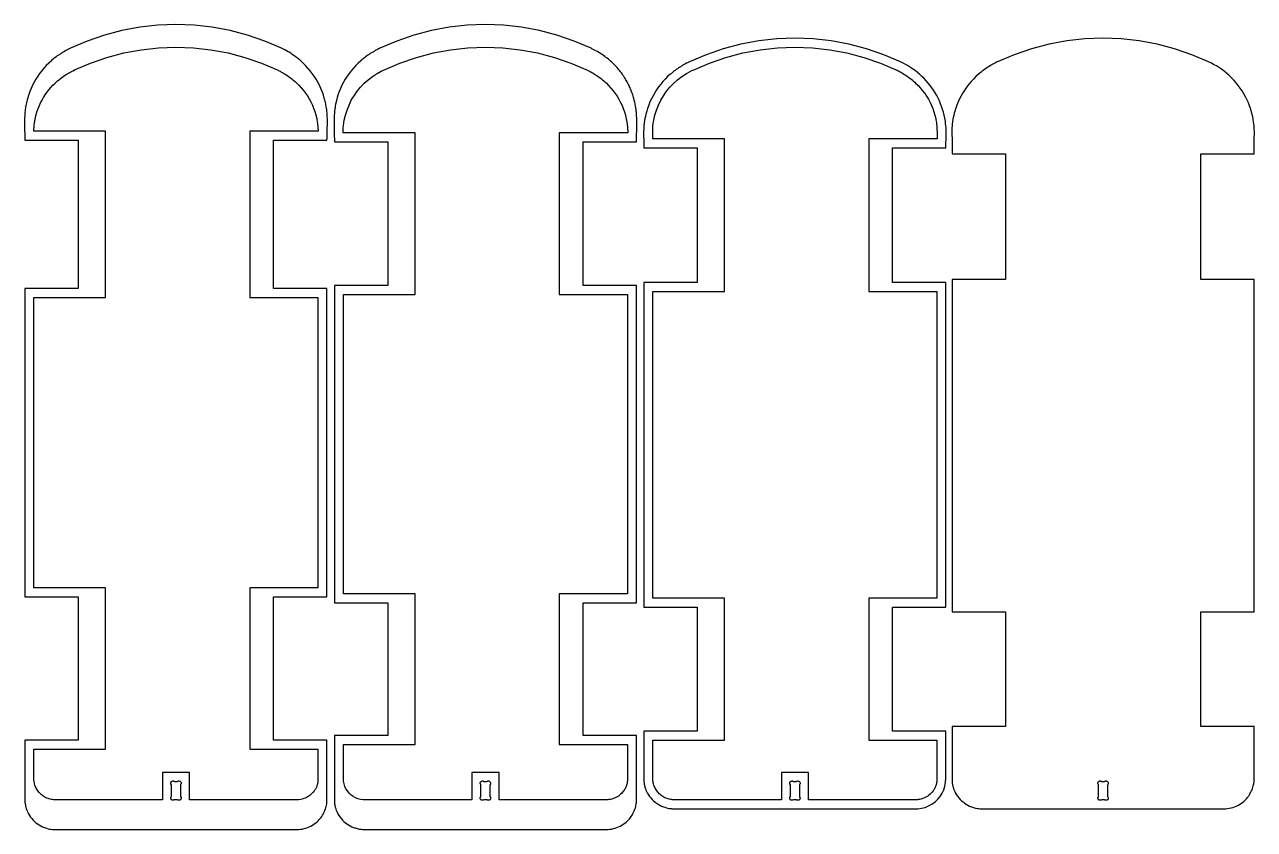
# Model space of a CAD drawing. Extents: x 141.1 to 183.9, y -70.4 to -35.8.
# Drawn here: x 141.06 to 158.03, y -58.36 to -47.25 of the extents above; entities that cross this region are included whole.
import ezdxf

# ---------------------------------------------------------------- set-up
doc = ezdxf.new("R2010")
doc.units = 0
doc.layers.add('SECTIONCUTEDGES', color=18, linetype='CONTINUOUS')

msp = doc.modelspace()

# ---------------------------------------------------------------- linework, layer by layer
at = {"layer": 'SECTIONCUTEDGES'}
for points in [[(141.36, -58.343), (141.381, -58.349), (141.399, -58.353), (141.418, -58.356), (141.437, -58.358), (141.447, -58.359), (144.839, -58.359), (144.861, -58.357), (144.886, -58.353), (144.911, -58.348), (144.935, -58.341), (144.959, -58.333), (144.982, -58.324), (145.004, -58.313), (145.026, -58.301), (145.047, -58.287), (145.067, -58.273), (145.087, -58.257), (145.105, -58.24), (145.122, -58.222), (145.134, -58.207), (145.146, -58.193), (145.157, -58.178), (145.167, -58.162), (145.176, -58.146), (145.185, -58.129), (145.193, -58.113), (145.2, -58.095), (145.207, -58.078), (145.212, -58.06), (145.217, -58.042), (145.221, -58.024), (145.225, -58.004), (145.227, -57.994), (145.227, -57.987), (145.228, -57.983), (145.228, -57.125), (144.491, -57.125), (144.491, -55.145), (145.228, -55.145), (145.228, -50.888), (144.491, -50.888), (144.491, -48.842), (145.228, -48.842), (145.229, -48.818), (145.23, -48.77), (145.231, -48.722), (145.232, -48.674), (145.233, -48.626), (145.233, -48.578), (145.233, -48.544), (145.232, -48.524), (145.232, -48.504), (145.23, -48.485), (145.229, -48.465), (145.227, -48.446), (145.224, -48.419), (145.222, -48.403), (145.219, -48.387), (145.217, -48.371), (145.214, -48.354), (145.211, -48.338), (145.207, -48.322), (145.203, -48.306), (145.2, -48.29), (145.195, -48.274), (145.191, -48.258), (145.186, -48.242), (145.18, -48.223), (145.178, -48.215), (145.162, -48.171), (145.144, -48.126), (145.124, -48.083), (145.102, -48.041), (145.078, -47.999), (145.053, -47.959), (145.025, -47.92), (144.996, -47.882), (144.966, -47.846), (144.933, -47.811), (144.9, -47.777), (144.861, -47.742), (144.85, -47.733), (144.833, -47.719), (144.807, -47.698), (144.784, -47.681), (144.772, -47.673), (144.749, -47.657), (144.727, -47.642), (144.704, -47.628), (144.693, -47.622), (144.67, -47.608), (144.647, -47.596), (144.61, -47.577), (144.601, -47.573), (144.369, -47.473), (144.132, -47.392), (143.89, -47.328), (143.644, -47.282), (143.395, -47.254), (143.144, -47.245), (142.894, -47.254), (142.645, -47.282), (142.398, -47.328), (142.156, -47.392), (141.919, -47.473), (141.689, -47.572), (141.661, -47.586), (141.646, -47.593), (141.624, -47.605), (141.607, -47.615), (141.59, -47.625), (141.573, -47.635), (141.556, -47.646), (141.54, -47.657), (141.523, -47.668), (141.507, -47.679), (141.491, -47.691), (141.475, -47.703), (141.46, -47.715), (141.429, -47.74), (141.425, -47.744), (141.389, -47.777), (141.355, -47.811), (141.323, -47.846), (141.292, -47.882), (141.263, -47.92), (141.236, -47.959), (141.21, -47.999), (141.186, -48.041), (141.164, -48.083), (141.144, -48.126), (141.126, -48.171), (141.108, -48.223), (141.105, -48.234), (141.098, -48.256), (141.09, -48.286), (141.086, -48.303), (141.081, -48.324), (141.077, -48.343), (141.073, -48.361), (141.07, -48.38), (141.067, -48.398), (141.065, -48.417), (141.062, -48.436), (141.06, -48.454), (141.059, -48.473), (141.058, -48.492), (141.057, -48.511), (141.056, -48.53), (141.056, -48.548), (141.056, -48.614), (141.056, -48.679), (141.058, -48.779), (141.061, -48.842), (141.797, -48.842), (141.797, -50.888), (141.061, -50.888), (141.061, -55.145), (141.797, -55.145), (141.797, -57.125), (141.061, -57.125), (141.061, -57.985), (141.062, -57.993), (141.063, -58.004), (141.066, -58.021), (141.068, -58.031), (141.07, -58.042), (141.072, -58.052), (141.075, -58.062), (141.078, -58.072), (141.082, -58.082), (141.085, -58.092), (141.089, -58.102), (141.094, -58.112), (141.098, -58.121), (141.106, -58.138), (141.108, -58.142), (141.123, -58.166), (141.138, -58.188), (141.155, -58.209), (141.173, -58.229), (141.192, -58.248), (141.212, -58.266), (141.233, -58.282), (141.256, -58.297), (141.279, -58.31), (141.303, -58.322), (141.33, -58.333)], [(145.644, -58.347), (145.66, -58.351), (145.67, -58.353), (145.688, -58.356), (145.698, -58.357), (145.719, -58.359), (149.109, -58.359), (149.132, -58.357), (149.156, -58.353), (149.181, -58.348), (149.205, -58.341), (149.229, -58.333), (149.252, -58.324), (149.275, -58.313), (149.296, -58.301), (149.317, -58.287), (149.338, -58.273), (149.357, -58.257), (149.375, -58.24), (149.393, -58.222), (149.405, -58.207), (149.416, -58.193), (149.427, -58.178), (149.437, -58.162), (149.447, -58.146), (149.455, -58.129), (149.463, -58.113), (149.471, -58.095), (149.477, -58.078), (149.483, -58.06), (149.488, -58.042), (149.492, -58.024), (149.495, -58.007), (149.497, -57.992), (149.498, -57.986), (149.498, -57.983), (149.498, -57.063), (148.761, -57.063), (148.761, -55.228), (149.498, -55.228), (149.498, -50.846), (148.761, -50.846), (148.761, -48.866), (149.498, -48.866), (149.498, -48.817), (149.5, -48.768), (149.502, -48.709), (149.504, -48.66), (149.504, -48.641), (149.504, -48.598), (149.503, -48.581), (149.502, -48.531), (149.501, -48.506), (149.499, -48.482), (149.497, -48.457), (149.496, -48.445), (149.493, -48.42), (149.489, -48.396), (149.486, -48.374), (149.48, -48.345), (149.474, -48.316), (149.467, -48.287), (149.462, -48.268), (149.458, -48.251), (149.453, -48.234), (149.448, -48.217), (149.442, -48.201), (149.436, -48.184), (149.43, -48.168), (149.424, -48.151), (149.417, -48.135), (149.41, -48.119), (149.403, -48.103), (149.396, -48.087), (149.388, -48.071), (149.38, -48.054), (149.371, -48.038), (149.362, -48.022), (149.353, -48.006), (149.343, -47.99), (149.333, -47.974), (149.323, -47.958), (149.312, -47.943), (149.302, -47.927), (149.291, -47.912), (149.28, -47.897), (149.268, -47.883), (149.256, -47.868), (149.244, -47.854), (149.232, -47.84), (149.22, -47.826), (149.207, -47.813), (149.194, -47.799), (149.181, -47.786), (149.167, -47.774), (149.154, -47.761), (149.14, -47.749), (149.126, -47.736), (149.112, -47.725), (149.095, -47.711), (149.077, -47.698), (149.06, -47.685), (149.042, -47.672), (149.024, -47.66), (149.005, -47.648), (148.987, -47.636), (148.978, -47.63), (148.959, -47.619), (148.94, -47.608), (148.92, -47.598), (148.911, -47.593), (148.884, -47.579), (148.872, -47.573), (148.639, -47.473), (148.402, -47.392), (148.16, -47.328), (147.914, -47.282), (147.665, -47.254), (147.414, -47.245), (147.164, -47.254), (146.915, -47.282), (146.669, -47.328), (146.426, -47.392), (146.19, -47.473), (145.958, -47.573), (145.95, -47.577), (145.924, -47.59), (145.895, -47.605), (145.877, -47.615), (145.86, -47.625), (145.843, -47.635), (145.826, -47.646), (145.81, -47.657), (145.794, -47.668), (145.777, -47.679), (145.761, -47.691), (145.746, -47.703), (145.73, -47.715), (145.708, -47.734), (145.694, -47.745), (145.659, -47.777), (145.625, -47.811), (145.593, -47.846), (145.562, -47.882), (145.533, -47.92), (145.506, -47.959), (145.48, -47.999), (145.457, -48.041), (145.435, -48.083), (145.415, -48.126), (145.397, -48.171), (145.38, -48.219), (145.37, -48.251), (145.362, -48.28), (145.36, -48.286), (145.353, -48.315), (145.347, -48.346), (145.342, -48.374), (145.339, -48.394), (145.337, -48.408), (145.334, -48.436), (145.333, -48.444), (145.33, -48.473), (145.329, -48.494), (145.327, -48.547), (145.326, -48.592), (145.326, -48.603), (145.326, -48.661), (145.326, -48.673), (145.327, -48.742), (145.328, -48.782), (145.33, -48.832), (145.331, -48.866), (146.068, -48.866), (146.068, -50.846), (145.331, -50.846), (145.331, -55.228), (146.068, -55.228), (146.068, -57.063), (145.331, -57.063), (145.331, -57.987), (145.332, -57.993), (145.333, -58.004), (145.336, -58.021), (145.338, -58.031), (145.34, -58.042), (145.343, -58.052), (145.346, -58.062), (145.349, -58.072), (145.352, -58.082), (145.356, -58.092), (145.36, -58.102), (145.364, -58.112), (145.368, -58.121), (145.379, -58.143), (145.393, -58.166), (145.409, -58.188), (145.425, -58.209), (145.443, -58.229), (145.462, -58.248), (145.482, -58.266), (145.504, -58.282), (145.526, -58.297), (145.549, -58.31), (145.573, -58.322), (145.604, -58.335), (145.618, -58.339)], [(149.912, -58.061), (149.926, -58.064), (149.945, -58.068), (149.959, -58.07), (149.98, -58.072), (149.988, -58.073), (153.38, -58.073), (153.431, -58.066), (153.482, -58.054), (153.53, -58.034), (153.576, -58.009), (153.618, -57.979), (153.656, -57.943), (153.689, -57.903), (153.717, -57.859), (153.739, -57.812), (153.755, -57.762), (153.765, -57.711), (153.769, -57.649), (153.768, -57.612), (153.768, -57.001), (153.032, -57.001), (153.032, -55.291), (153.768, -55.291), (153.768, -50.805), (153.032, -50.805), (153.032, -48.949), (153.768, -48.949), (153.768, -48.911), (153.771, -48.799), (153.772, -48.777), (153.773, -48.748), (153.773, -48.719), (153.772, -48.69), (153.77, -48.665), (153.768, -48.639), (153.765, -48.614), (153.762, -48.591), (153.761, -48.58), (153.753, -48.537), (153.745, -48.497), (153.735, -48.456), (153.723, -48.416), (153.709, -48.377), (153.694, -48.338), (153.678, -48.299), (153.66, -48.262), (153.641, -48.225), (153.62, -48.188), (153.598, -48.153), (153.575, -48.118), (153.55, -48.085), (153.524, -48.052), (153.497, -48.021), (153.468, -47.99), (153.438, -47.961), (153.408, -47.933), (153.376, -47.906), (153.343, -47.88), (153.309, -47.856), (153.268, -47.828), (153.239, -47.811), (153.219, -47.799), (153.19, -47.784), (153.14, -47.76), (152.91, -47.661), (152.673, -47.579), (152.43, -47.515), (152.184, -47.469), (151.935, -47.442), (151.685, -47.433), (151.434, -47.442), (151.185, -47.469), (150.939, -47.515), (150.697, -47.579), (150.46, -47.661), (150.23, -47.76), (150.201, -47.773), (150.189, -47.78), (150.165, -47.793), (150.148, -47.802), (150.13, -47.812), (150.114, -47.823), (150.097, -47.833), (150.08, -47.844), (150.064, -47.855), (150.048, -47.867), (150.032, -47.878), (150.016, -47.89), (150, -47.903), (149.976, -47.923), (149.965, -47.932), (149.929, -47.964), (149.896, -47.998), (149.863, -48.033), (149.833, -48.07), (149.803, -48.107), (149.776, -48.146), (149.751, -48.187), (149.727, -48.228), (149.705, -48.27), (149.685, -48.314), (149.667, -48.358), (149.651, -48.403), (149.645, -48.421), (149.64, -48.439), (149.631, -48.469), (149.628, -48.484), (149.621, -48.515), (149.616, -48.537), (149.614, -48.551), (149.611, -48.565), (149.609, -48.579), (149.607, -48.593), (149.605, -48.607), (149.603, -48.62), (149.602, -48.634), (149.601, -48.648), (149.6, -48.662), (149.599, -48.676), (149.598, -48.69), (149.597, -48.72), (149.597, -48.736), (149.597, -48.753), (149.597, -48.785), (149.599, -48.836), (149.601, -48.884), (149.601, -48.93), (149.601, -48.949), (150.338, -48.949), (150.338, -50.805), (149.601, -50.805), (149.601, -55.291), (150.338, -55.291), (150.338, -57.001), (149.601, -57.001), (149.601, -57.698), (149.602, -57.703), (149.603, -57.712), (149.604, -57.723), (149.606, -57.735), (149.608, -57.746), (149.611, -57.756), (149.613, -57.766), (149.616, -57.776), (149.619, -57.787), (149.622, -57.797), (149.626, -57.807), (149.63, -57.816), (149.634, -57.826), (149.639, -57.836), (149.648, -57.854), (149.65, -57.858), (149.664, -57.881), (149.679, -57.903), (149.695, -57.924), (149.713, -57.944), (149.732, -57.962), (149.753, -57.98), (149.774, -57.996), (149.796, -58.011), (149.82, -58.024), (149.844, -58.036), (149.873, -58.048), (149.888, -58.053)], [(154.162, -58.06), (154.178, -58.064), (154.188, -58.066), (154.206, -58.069), (154.225, -58.072), (154.241, -58.073), (157.632, -58.073), (157.654, -58.071), (157.679, -58.067), (157.704, -58.062), (157.728, -58.056), (157.751, -58.048), (157.775, -58.038), (157.797, -58.027), (157.819, -58.015), (157.84, -58.002), (157.86, -57.987), (157.88, -57.971), (157.898, -57.954), (157.915, -57.936), (157.927, -57.922), (157.939, -57.907), (157.95, -57.892), (157.96, -57.876), (157.969, -57.86), (157.978, -57.844), (157.986, -57.827), (157.993, -57.81), (158, -57.792), (158.005, -57.775), (158.01, -57.757), (158.016, -57.731), (158.019, -57.714), (158.02, -57.704), (158.021, -57.697), (158.021, -56.939), (157.284, -56.939), (157.284, -55.353), (158.021, -55.353), (158.021, -50.763), (157.284, -50.763), (157.284, -49.032), (158.021, -49.032), (158.02, -49), (158.02, -48.886), (158.021, -48.833), (158.023, -48.797), (158.025, -48.766), (158.025, -48.762), (158.025, -48.74), (158.025, -48.731), (158.024, -48.685), (158.02, -48.638), (158.015, -48.592), (158.008, -48.547), (157.998, -48.501), (157.987, -48.456), (157.974, -48.412), (157.959, -48.368), (157.942, -48.325), (157.923, -48.282), (157.902, -48.241), (157.88, -48.2), (157.856, -48.161), (157.83, -48.122), (157.802, -48.085), (157.773, -48.049), (157.743, -48.014), (157.711, -47.98), (157.677, -47.948), (157.642, -47.917), (157.606, -47.888), (157.569, -47.861), (157.53, -47.834), (157.501, -47.817), (157.48, -47.804), (157.463, -47.795), (157.437, -47.782), (157.422, -47.774), (157.393, -47.76), (157.162, -47.661), (156.925, -47.579), (156.683, -47.515), (156.437, -47.469), (156.188, -47.442), (155.937, -47.433), (155.687, -47.442), (155.438, -47.469), (155.191, -47.515), (154.949, -47.579), (154.712, -47.661), (154.468, -47.766), (154.454, -47.773), (154.435, -47.783), (154.417, -47.793), (154.4, -47.802), (154.383, -47.812), (154.366, -47.823), (154.349, -47.833), (154.333, -47.844), (154.316, -47.855), (154.3, -47.867), (154.284, -47.878), (154.268, -47.89), (154.253, -47.903), (154.236, -47.916), (154.219, -47.931), (154.182, -47.964), (154.148, -47.998), (154.116, -48.033), (154.085, -48.07), (154.056, -48.107), (154.028, -48.146), (154.003, -48.187), (153.979, -48.228), (153.957, -48.27), (153.937, -48.314), (153.919, -48.358), (153.9, -48.414), (153.898, -48.421), (153.89, -48.447), (153.884, -48.469), (153.876, -48.499), (153.87, -48.53), (153.866, -48.548), (153.864, -48.559), (153.861, -48.582), (153.859, -48.593), (153.856, -48.615), (153.854, -48.637), (153.853, -48.649), (153.851, -48.671), (153.85, -48.7), (153.849, -48.717), (153.849, -48.747), (153.85, -48.771), (153.853, -48.813), (153.854, -48.852), (153.854, -48.909), (153.854, -49.032), (154.59, -49.032), (154.59, -50.763), (153.854, -50.763), (153.854, -55.353), (154.59, -55.353), (154.59, -56.939), (153.854, -56.939), (153.854, -57.7), (153.856, -57.717), (153.857, -57.725), (153.859, -57.735), (153.861, -57.746), (153.863, -57.756), (153.865, -57.766), (153.868, -57.776), (153.871, -57.787), (153.875, -57.797), (153.878, -57.807), (153.882, -57.816), (153.886, -57.826), (153.891, -57.836), (153.898, -57.851), (153.902, -57.858), (153.916, -57.881), (153.931, -57.903), (153.948, -57.924), (153.966, -57.944), (153.985, -57.962), (154.005, -57.98), (154.026, -57.996), (154.049, -58.011), (154.072, -58.024), (154.096, -58.036), (154.121, -58.047), (154.134, -58.051)], [(141.395, -57.938), (141.38, -57.933), (141.365, -57.927), (141.35, -57.921), (141.336, -57.914), (141.323, -57.906), (141.309, -57.897), (141.297, -57.888), (141.284, -57.878), (141.273, -57.867), (141.262, -57.855), (141.251, -57.843), (141.241, -57.831), (141.232, -57.818), (141.224, -57.804), (141.216, -57.79), (141.209, -57.776), (141.203, -57.761), (141.198, -57.746), (141.193, -57.731), (141.19, -57.715), (141.187, -57.699), (141.185, -57.687), (141.185, -57.25), (142.173, -57.25), (142.173, -55.021), (141.185, -55.021), (141.185, -51.013), (142.173, -51.013), (142.173, -48.716), (141.182, -48.716), (141.183, -48.698), (141.186, -48.662), (141.189, -48.635), (141.192, -48.608), (141.194, -48.595), (141.195, -48.582), (141.198, -48.569), (141.2, -48.556), (141.202, -48.544), (141.205, -48.531), (141.208, -48.518), (141.211, -48.505), (141.214, -48.493), (141.217, -48.48), (141.221, -48.468), (141.229, -48.442), (141.243, -48.402), (141.259, -48.363), (141.277, -48.325), (141.296, -48.287), (141.317, -48.251), (141.34, -48.215), (141.364, -48.181), (141.39, -48.147), (141.417, -48.115), (141.446, -48.084), (141.476, -48.054), (141.51, -48.023), (141.54, -47.998), (141.55, -47.991), (141.568, -47.977), (141.587, -47.963), (141.606, -47.95), (141.628, -47.936), (141.644, -47.925), (141.653, -47.92), (141.669, -47.91), (141.678, -47.906), (141.695, -47.896), (141.704, -47.892), (141.724, -47.882), (141.742, -47.872), (141.964, -47.777), (142.192, -47.699), (142.426, -47.637), (142.663, -47.593), (142.903, -47.566), (143.144, -47.557), (143.385, -47.566), (143.625, -47.593), (143.863, -47.637), (144.096, -47.699), (144.324, -47.777), (144.553, -47.876), (144.565, -47.882), (144.58, -47.889), (144.593, -47.896), (144.61, -47.906), (144.628, -47.915), (144.644, -47.926), (144.661, -47.936), (144.678, -47.947), (144.694, -47.958), (144.71, -47.97), (144.726, -47.981), (144.742, -47.993), (144.757, -48.006), (144.772, -48.018), (144.792, -48.036), (144.805, -48.047), (144.841, -48.082), (144.873, -48.117), (144.903, -48.154), (144.932, -48.192), (144.959, -48.231), (144.983, -48.272), (145.006, -48.314), (145.026, -48.357), (145.044, -48.4), (145.06, -48.445), (145.074, -48.491), (145.086, -48.541), (145.09, -48.561), (145.093, -48.581), (145.098, -48.616), (145.102, -48.656), (145.103, -48.666), (145.106, -48.708), (145.106, -48.716), (144.162, -48.716), (144.162, -51.013), (145.103, -51.013), (145.103, -55.021), (144.162, -55.021), (144.162, -57.25), (145.103, -57.25), (145.103, -57.689), (145.102, -57.694), (145.101, -57.703), (145.1, -57.713), (145.098, -57.723), (145.095, -57.734), (145.092, -57.744), (145.089, -57.754), (145.086, -57.764), (145.082, -57.773), (145.077, -57.783), (145.073, -57.793), (145.068, -57.802), (145.062, -57.811), (145.056, -57.82), (145.05, -57.828), (145.038, -57.844), (145.024, -57.859), (145.01, -57.873), (144.994, -57.886), (144.978, -57.898), (144.961, -57.908), (144.944, -57.918), (144.925, -57.926), (144.907, -57.933), (144.887, -57.939), (144.868, -57.944), (144.838, -57.948), (144.832, -57.948), (143.331, -57.948), (143.331, -57.574), (142.957, -57.574), (142.957, -57.948), (141.455, -57.948), (141.441, -57.947), (141.426, -57.945), (141.41, -57.941)], [(145.655, -57.935), (145.621, -57.921), (145.589, -57.903), (145.559, -57.882), (145.532, -57.856), (145.509, -57.828), (145.49, -57.797), (145.474, -57.764), (145.463, -57.729), (145.456, -57.692), (145.454, -57.655), (145.454, -57.647), (145.454, -57.634), (145.455, -57.515), (145.455, -57.413), (145.456, -57.188), (146.444, -57.188), (146.444, -55.104), (145.456, -55.104), (145.456, -50.971), (146.444, -50.971), (146.444, -48.742), (145.451, -48.742), (145.45, -48.727), (145.451, -48.712), (145.453, -48.676), (145.456, -48.641), (145.467, -48.567), (145.483, -48.495), (145.505, -48.425), (145.532, -48.356), (145.564, -48.29), (145.602, -48.227), (145.644, -48.166), (145.691, -48.109), (145.742, -48.056), (145.797, -48.007), (145.855, -47.962), (145.924, -47.918), (145.928, -47.916), (145.955, -47.901), (145.977, -47.89), (146.009, -47.874), (146.234, -47.777), (146.463, -47.699), (146.696, -47.637), (146.933, -47.593), (147.173, -47.566), (147.414, -47.557), (147.656, -47.566), (147.896, -47.593), (148.133, -47.637), (148.366, -47.699), (148.594, -47.777), (148.821, -47.874), (148.828, -47.878), (148.841, -47.884), (148.861, -47.895), (148.884, -47.907), (148.901, -47.917), (148.918, -47.928), (148.935, -47.938), (148.951, -47.949), (148.968, -47.96), (148.984, -47.972), (149, -47.984), (149.015, -47.996), (149.031, -48.008), (149.046, -48.021), (149.068, -48.04), (149.08, -48.051), (149.114, -48.086), (149.147, -48.121), (149.177, -48.158), (149.206, -48.196), (149.232, -48.235), (149.257, -48.276), (149.279, -48.319), (149.299, -48.362), (149.317, -48.406), (149.333, -48.451), (149.346, -48.497), (149.358, -48.546), (149.363, -48.569), (149.367, -48.596), (149.368, -48.603), (149.372, -48.63), (149.374, -48.651), (149.377, -48.687), (149.378, -48.718), (149.378, -48.727), (149.378, -48.739), (149.378, -48.742), (148.432, -48.742), (148.432, -50.971), (149.373, -50.971), (149.373, -55.104), (148.432, -55.104), (148.432, -57.188), (149.373, -57.188), (149.373, -57.687), (149.372, -57.699), (149.371, -57.709), (149.368, -57.723), (149.365, -57.734), (149.363, -57.744), (149.359, -57.754), (149.356, -57.764), (149.352, -57.773), (149.348, -57.783), (149.343, -57.793), (149.338, -57.802), (149.332, -57.811), (149.327, -57.82), (149.321, -57.828), (149.308, -57.844), (149.295, -57.859), (149.28, -57.873), (149.265, -57.886), (149.249, -57.898), (149.232, -57.908), (149.214, -57.918), (149.196, -57.926), (149.177, -57.933), (149.158, -57.939), (149.138, -57.944), (149.115, -57.947), (149.103, -57.948), (147.602, -57.948), (147.602, -57.574), (147.227, -57.574), (147.227, -57.948), (145.727, -57.948), (145.691, -57.944)], [(149.935, -57.938), (149.92, -57.933), (149.906, -57.927), (149.891, -57.921), (149.877, -57.914), (149.863, -57.906), (149.85, -57.897), (149.837, -57.888), (149.825, -57.878), (149.813, -57.867), (149.802, -57.855), (149.792, -57.843), (149.782, -57.831), (149.773, -57.818), (149.764, -57.804), (149.757, -57.79), (149.75, -57.776), (149.744, -57.761), (149.738, -57.746), (149.734, -57.731), (149.73, -57.715), (149.727, -57.7), (149.726, -57.688), (149.726, -57.126), (150.714, -57.126), (150.714, -55.166), (149.726, -55.166), (149.726, -50.93), (150.714, -50.93), (150.714, -48.825), (149.723, -48.825), (149.723, -48.789), (149.723, -48.707), (149.723, -48.695), (149.724, -48.671), (149.725, -48.653), (149.726, -48.64), (149.737, -48.567), (149.753, -48.495), (149.775, -48.425), (149.802, -48.356), (149.835, -48.29), (149.872, -48.227), (149.914, -48.166), (149.961, -48.109), (150.012, -48.056), (150.067, -48.007), (150.126, -47.962), (150.188, -47.922), (150.2, -47.915), (150.231, -47.898), (150.264, -47.881), (150.28, -47.874), (150.505, -47.777), (150.733, -47.699), (150.966, -47.637), (151.204, -47.593), (151.444, -47.566), (151.685, -47.557), (151.926, -47.566), (152.166, -47.593), (152.403, -47.637), (152.637, -47.699), (152.865, -47.777), (153.093, -47.875), (153.101, -47.879), (153.114, -47.886), (153.137, -47.898), (153.154, -47.907), (153.171, -47.917), (153.188, -47.928), (153.205, -47.938), (153.222, -47.949), (153.238, -47.96), (153.254, -47.972), (153.27, -47.984), (153.286, -47.996), (153.301, -48.008), (153.316, -48.021), (153.338, -48.04), (153.351, -48.052), (153.385, -48.086), (153.417, -48.121), (153.447, -48.158), (153.476, -48.196), (153.502, -48.235), (153.527, -48.276), (153.549, -48.319), (153.569, -48.362), (153.587, -48.406), (153.603, -48.451), (153.617, -48.497), (153.628, -48.543), (153.631, -48.559), (153.635, -48.58), (153.637, -48.596), (153.64, -48.621), (153.642, -48.642), (153.644, -48.671), (153.645, -48.692), (153.646, -48.725), (153.647, -48.755), (153.646, -48.794), (153.646, -48.825), (152.703, -48.825), (152.703, -50.93), (153.644, -50.93), (153.644, -55.166), (152.703, -55.166), (152.703, -57.126), (153.643, -57.126), (153.643, -57.691), (153.642, -57.704), (153.64, -57.713), (153.638, -57.723), (153.636, -57.734), (153.633, -57.744), (153.63, -57.754), (153.626, -57.764), (153.622, -57.773), (153.618, -57.783), (153.613, -57.793), (153.608, -57.802), (153.603, -57.811), (153.597, -57.82), (153.591, -57.828), (153.578, -57.844), (153.565, -57.859), (153.55, -57.873), (153.535, -57.886), (153.519, -57.898), (153.502, -57.908), (153.484, -57.918), (153.466, -57.926), (153.447, -57.933), (153.428, -57.939), (153.408, -57.944), (153.385, -57.947), (153.375, -57.948), (153.372, -57.948), (151.872, -57.948), (151.872, -57.574), (151.498, -57.574), (151.498, -57.948), (149.991, -57.948), (149.984, -57.947), (149.966, -57.945), (149.951, -57.941)], [(143.097, -57.957), (143.095, -57.956), (143.092, -57.955), (143.09, -57.954), (143.087, -57.953), (143.085, -57.951), (143.083, -57.949), (143.081, -57.947), (143.079, -57.945), (143.077, -57.943), (143.076, -57.94), (143.075, -57.938), (143.074, -57.935), (143.073, -57.932), (143.073, -57.928), (143.073, -57.925), (143.073, -57.922), (143.074, -57.918), (143.076, -57.913), (143.079, -57.908), (143.08, -57.906), (143.082, -57.905), (143.082, -57.904), (143.081, -57.741), (143.075, -57.729), (143.073, -57.726), (143.073, -57.725), (143.073, -57.722), (143.073, -57.719), (143.073, -57.716), (143.073, -57.714), (143.074, -57.712), (143.075, -57.71), (143.076, -57.708), (143.077, -57.706), (143.078, -57.704), (143.079, -57.702), (143.081, -57.7), (143.082, -57.698), (143.084, -57.697), (143.087, -57.695), (143.089, -57.694), (143.092, -57.692), (143.095, -57.691), (143.098, -57.69), (143.102, -57.69), (143.103, -57.69), (143.107, -57.69), (143.11, -57.69), (143.113, -57.691), (143.117, -57.692), (143.12, -57.694), (143.122, -57.696), (143.124, -57.697), (143.125, -57.698), (143.126, -57.699), (143.163, -57.699), (143.164, -57.697), (143.167, -57.695), (143.171, -57.693), (143.178, -57.69), (143.186, -57.69), (143.193, -57.691), (143.2, -57.694), (143.206, -57.699), (143.211, -57.705), (143.214, -57.712), (143.216, -57.719), (143.215, -57.727), (143.212, -57.735), (143.212, -57.736), (143.208, -57.741), (143.207, -57.742), (143.207, -57.743), (143.207, -57.905), (143.207, -57.906), (143.214, -57.918), (143.215, -57.921), (143.215, -57.923), (143.216, -57.926), (143.216, -57.928), (143.215, -57.931), (143.215, -57.933), (143.214, -57.935), (143.214, -57.937), (143.213, -57.939), (143.212, -57.941), (143.21, -57.943), (143.209, -57.945), (143.208, -57.947), (143.206, -57.949), (143.204, -57.95), (143.203, -57.952), (143.2, -57.953), (143.197, -57.955), (143.193, -57.956), (143.19, -57.957), (143.187, -57.957), (143.183, -57.957), (143.181, -57.957), (143.178, -57.957), (143.175, -57.956), (143.172, -57.955), (143.169, -57.953), (143.166, -57.951), (143.165, -57.95), (143.163, -57.949), (143.162, -57.948), (143.125, -57.949), (143.117, -57.952), (143.111, -57.956), (143.11, -57.956), (143.106, -57.957), (143.102, -57.957)], [(147.365, -57.956), (147.362, -57.955), (147.36, -57.954), (147.357, -57.953), (147.355, -57.951), (147.353, -57.949), (147.351, -57.947), (147.349, -57.945), (147.348, -57.943), (147.346, -57.94), (147.345, -57.938), (147.344, -57.935), (147.343, -57.932), (147.343, -57.928), (147.343, -57.927), (147.343, -57.923), (147.344, -57.92), (147.344, -57.917), (147.346, -57.913), (147.348, -57.91), (147.35, -57.906), (147.352, -57.904), (147.352, -57.743), (147.352, -57.742), (147.345, -57.729), (147.344, -57.726), (147.343, -57.724), (147.343, -57.721), (147.343, -57.719), (147.343, -57.716), (147.344, -57.714), (147.344, -57.712), (147.345, -57.71), (147.346, -57.708), (147.347, -57.706), (147.348, -57.704), (147.349, -57.702), (147.351, -57.7), (147.353, -57.698), (147.354, -57.697), (147.358, -57.695), (147.361, -57.693), (147.364, -57.692), (147.367, -57.691), (147.369, -57.69), (147.372, -57.69), (147.376, -57.69), (147.379, -57.69), (147.38, -57.69), (147.384, -57.691), (147.387, -57.692), (147.39, -57.694), (147.391, -57.695), (147.394, -57.697), (147.396, -57.699), (147.396, -57.699), (147.433, -57.699), (147.434, -57.698), (147.434, -57.697), (147.441, -57.693), (147.449, -57.69), (147.456, -57.69), (147.464, -57.691), (147.471, -57.694), (147.477, -57.699), (147.481, -57.705), (147.485, -57.712), (147.486, -57.719), (147.485, -57.727), (147.483, -57.735), (147.479, -57.741), (147.477, -57.743), (147.477, -57.905), (147.484, -57.918), (147.485, -57.921), (147.486, -57.924), (147.486, -57.927), (147.486, -57.931), (147.485, -57.933), (147.485, -57.935), (147.484, -57.937), (147.483, -57.939), (147.482, -57.941), (147.481, -57.943), (147.479, -57.945), (147.478, -57.947), (147.476, -57.949), (147.475, -57.95), (147.471, -57.953), (147.47, -57.953), (147.467, -57.955), (147.465, -57.956), (147.462, -57.957), (147.459, -57.957), (147.455, -57.957), (147.453, -57.957), (147.45, -57.957), (147.447, -57.956), (147.444, -57.955), (147.441, -57.954), (147.438, -57.952), (147.435, -57.95), (147.433, -57.949), (147.433, -57.948), (147.396, -57.948), (147.392, -57.95), (147.381, -57.956), (147.377, -57.957), (147.373, -57.957), (147.372, -57.957), (147.368, -57.957)], [(151.635, -57.956), (151.633, -57.955), (151.63, -57.954), (151.628, -57.953), (151.625, -57.951), (151.623, -57.949), (151.621, -57.947), (151.62, -57.945), (151.618, -57.943), (151.617, -57.94), (151.615, -57.938), (151.615, -57.935), (151.614, -57.932), (151.613, -57.928), (151.613, -57.925), (151.613, -57.923), (151.614, -57.92), (151.615, -57.917), (151.616, -57.914), (151.618, -57.909), (151.621, -57.906), (151.622, -57.904), (151.622, -57.743), (151.622, -57.742), (151.615, -57.729), (151.614, -57.726), (151.614, -57.725), (151.613, -57.722), (151.613, -57.719), (151.613, -57.716), (151.614, -57.714), (151.615, -57.712), (151.615, -57.71), (151.616, -57.708), (151.617, -57.706), (151.618, -57.704), (151.62, -57.702), (151.621, -57.7), (151.623, -57.698), (151.625, -57.697), (151.628, -57.695), (151.631, -57.693), (151.632, -57.692), (151.636, -57.691), (151.639, -57.69), (151.642, -57.69), (151.644, -57.69), (151.647, -57.69), (151.651, -57.69), (151.654, -57.691), (151.656, -57.692), (151.659, -57.693), (151.662, -57.695), (151.664, -57.697), (151.665, -57.698), (151.666, -57.699), (151.667, -57.699), (151.703, -57.699), (151.704, -57.698), (151.705, -57.697), (151.708, -57.695), (151.712, -57.693), (151.719, -57.69), (151.727, -57.69), (151.734, -57.691), (151.741, -57.694), (151.747, -57.699), (151.752, -57.705), (151.755, -57.712), (151.756, -57.719), (151.756, -57.727), (151.753, -57.735), (151.748, -57.741), (151.748, -57.742), (151.747, -57.743), (151.747, -57.905), (151.748, -57.906), (151.753, -57.916), (151.755, -57.919), (151.756, -57.922), (151.756, -57.925), (151.756, -57.928), (151.756, -57.931), (151.756, -57.933), (151.755, -57.935), (151.754, -57.937), (151.753, -57.939), (151.752, -57.941), (151.751, -57.943), (151.75, -57.945), (151.748, -57.947), (151.747, -57.949), (151.745, -57.95), (151.742, -57.953), (151.739, -57.954), (151.736, -57.956), (151.732, -57.957), (151.729, -57.957), (151.725, -57.957), (151.722, -57.957), (151.719, -57.957), (151.715, -57.956), (151.714, -57.955), (151.711, -57.954), (151.708, -57.952), (151.704, -57.949), (151.704, -57.949), (151.703, -57.948), (151.666, -57.948), (151.664, -57.949), (151.651, -57.956), (151.65, -57.956), (151.646, -57.957), (151.642, -57.957), (151.638, -57.957)], [(155.888, -57.956), (155.885, -57.955), (155.883, -57.954), (155.88, -57.953), (155.878, -57.951), (155.876, -57.949), (155.874, -57.947), (155.872, -57.945), (155.87, -57.943), (155.869, -57.94), (155.868, -57.938), (155.866, -57.933), (155.866, -57.93), (155.866, -57.927), (155.866, -57.925), (155.866, -57.922), (155.866, -57.92), (155.867, -57.917), (155.869, -57.913), (155.872, -57.908), (155.873, -57.906), (155.874, -57.905), (155.875, -57.904), (155.875, -57.743), (155.874, -57.742), (155.873, -57.739), (155.867, -57.729), (155.866, -57.726), (155.866, -57.724), (155.866, -57.721), (155.866, -57.719), (155.866, -57.716), (155.866, -57.714), (155.867, -57.712), (155.868, -57.71), (155.869, -57.708), (155.87, -57.706), (155.871, -57.704), (155.872, -57.702), (155.874, -57.7), (155.875, -57.698), (155.877, -57.697), (155.88, -57.695), (155.883, -57.693), (155.886, -57.692), (155.89, -57.691), (155.893, -57.69), (155.896, -57.69), (155.9, -57.69), (155.903, -57.69), (155.906, -57.691), (155.908, -57.692), (155.911, -57.693), (155.914, -57.695), (155.917, -57.697), (155.918, -57.698), (155.919, -57.699), (155.919, -57.699), (155.956, -57.699), (155.956, -57.698), (155.957, -57.697), (155.958, -57.697), (155.962, -57.694), (155.964, -57.693), (155.971, -57.69), (155.979, -57.69), (155.986, -57.691), (155.993, -57.694), (155.999, -57.699), (156.004, -57.705), (156.007, -57.712), (156.009, -57.719), (156.008, -57.727), (156.005, -57.735), (156.002, -57.741), (156, -57.743), (156, -57.905), (156.003, -57.912), (156.006, -57.917), (156.008, -57.92), (156.008, -57.923), (156.009, -57.924), (156.009, -57.927), (156.008, -57.931), (156.008, -57.933), (156.007, -57.935), (156.007, -57.937), (156.006, -57.939), (156.005, -57.941), (156.003, -57.943), (156.002, -57.945), (156.001, -57.947), (155.999, -57.949), (155.997, -57.95), (155.994, -57.953), (155.991, -57.954), (155.988, -57.956), (155.986, -57.956), (155.983, -57.957), (155.98, -57.957), (155.976, -57.957), (155.973, -57.957), (155.969, -57.956), (155.966, -57.955), (155.965, -57.955), (155.962, -57.953), (155.959, -57.951), (155.958, -57.95), (155.956, -57.949), (155.955, -57.948), (155.918, -57.949), (155.909, -57.953), (155.904, -57.956), (155.901, -57.956), (155.897, -57.957), (155.893, -57.957), (155.892, -57.957)]]:
    msp.add_lwpolyline(points, close=True, dxfattribs=at)

doc.saveas('drawing.dxf')
